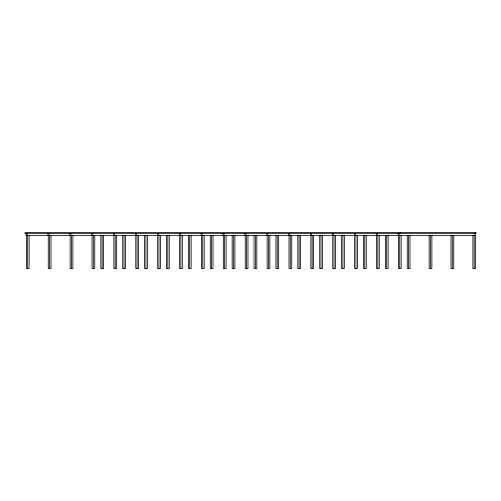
<?xml version="1.0" encoding="UTF-8"?>
<svg xmlns="http://www.w3.org/2000/svg" width="501" height="501" viewBox="0 0 501 501"><rect width="100%" height="100%" fill="white"/><g stroke="black" fill="none" stroke-linecap="round" stroke-linejoin="round"><path stroke-width="0.75" d="M474.948 233.36L474.948 235.439M474.203 235.439L474.203 268.442M472.9 235.439L472.9 268.442L475.649 268.442L475.649 235.439L26.115 235.439L26.115 233.36M453.762 235.439L453.762 268.442L451.013 268.442L451.013 235.439M452.315 235.439L452.315 268.442M431.881 235.439L431.881 268.442L429.125 268.442L429.125 235.439M430.434 235.439L430.434 268.442M409.993 235.439L409.993 268.442L407.244 268.442L407.244 235.439M408.547 235.439L408.547 268.442M401.163 235.439L401.163 268.442L398.408 268.442L398.408 235.439M400.067 232.558L400.067 233.36M399.717 235.439L399.717 268.442M399.109 233.36L399.109 235.439M398.163 233.36L398.163 235.439M388.112 235.439L388.112 268.442L385.357 268.442L385.357 235.439M386.666 235.439L386.666 268.442M379.276 235.439L379.276 268.442L376.527 268.442L376.527 235.439M377.835 235.439L377.835 268.442M377.228 233.36L377.228 235.439M376.276 233.36L376.276 235.439M366.225 235.439L366.225 268.442L363.475 268.442L363.475 235.439M364.778 235.439L364.778 268.442M357.395 235.439L357.395 268.442L354.639 268.442L354.639 235.439M355.948 235.439L355.948 268.442M355.341 233.36L355.341 235.439M354.389 233.36L354.389 235.439M344.337 235.439L344.337 268.442L341.588 268.442L341.588 235.439M342.891 235.439L342.891 268.442M335.507 235.439L335.507 268.442L332.752 268.442L332.752 235.439M334.061 235.439L334.061 268.442M333.453 233.36L333.453 235.439M332.507 233.36L332.507 235.439M322.456 235.439L322.456 268.442L319.701 268.442L319.701 235.439M321.009 235.439L321.009 268.442M313.626 235.439L313.626 268.442L310.87 268.442L310.87 235.439M312.179 235.439L312.179 268.442M311.572 233.36L311.572 235.439M310.62 233.36L310.62 235.439M300.569 235.439L300.569 268.442L297.819 268.442L297.819 235.439M299.122 235.439L299.122 268.442M291.739 235.439L291.739 268.442L288.983 268.442L288.983 235.439M290.292 235.439L290.292 268.442M289.684 233.36L289.684 235.439M288.739 233.36L288.739 235.439M278.688 235.439L278.688 268.442L275.932 268.442L275.932 235.439M277.241 235.439L277.241 268.442M269.851 235.439L269.851 268.442L267.102 268.442L267.102 235.439M268.404 235.439L268.404 268.442M267.803 233.36L267.803 235.439M266.851 233.36L266.851 235.439M256.8 235.439L256.8 268.442L254.045 268.442L254.045 235.439M255.353 235.439L255.353 268.442M247.97 235.439L247.97 268.442L245.214 268.442L245.214 235.439M246.523 235.439L246.523 268.442M245.916 233.36L245.916 235.439M244.964 233.36L244.964 235.439M234.913 235.439L234.913 268.442L232.163 268.442L232.163 235.439M233.466 235.439L233.466 268.442M226.083 235.439L226.083 268.442L223.327 268.442L223.327 235.439M224.636 235.439L224.636 268.442M224.028 233.36L224.028 235.439M223.083 233.36L223.083 235.439M213.031 235.439L213.031 268.442L210.276 268.442L210.276 235.439M211.585 235.439L211.585 268.442M204.195 235.439L204.195 268.442L201.446 268.442L201.446 235.439M202.748 235.439L202.748 268.442M202.147 233.36L202.147 235.439M201.195 233.36L201.195 235.439M191.144 235.439L191.144 268.442L188.389 268.442L188.389 235.439M189.697 235.439L189.697 268.442M182.314 235.439L182.314 268.442L179.558 268.442L179.558 235.439M180.867 235.439L180.867 268.442M180.26 233.36L180.26 235.439M179.314 233.36L179.314 235.439M169.263 235.439L169.263 268.442L166.507 268.442L166.507 235.439M167.81 235.439L167.81 268.442M160.426 235.439L160.426 268.442L157.677 268.442L157.677 235.439M158.98 235.439L158.98 268.442M158.379 233.36L158.379 235.439M157.427 233.36L157.427 235.439M147.375 235.439L147.375 268.442L144.62 268.442L144.62 235.439M145.929 235.439L145.929 268.442M138.539 235.439L138.539 268.442L135.79 268.442L135.79 235.439M137.092 235.439L137.092 268.442M136.491 233.36L136.491 235.439M135.539 233.36L135.539 235.439M125.488 235.439L125.488 268.442L122.739 268.442L122.739 235.439M124.041 235.439L124.041 268.442M116.658 235.439L116.658 268.442L113.902 268.442L113.902 235.439M115.211 235.439L115.211 268.442M114.604 233.36L114.604 235.439M113.652 233.36L113.652 235.439M103.607 235.439L103.607 268.442L100.851 268.442L100.851 235.439M102.154 235.439L102.154 268.442M94.77 235.439L94.77 268.442L92.021 268.442L92.021 235.439M93.324 235.439L93.324 268.442M92.723 233.36L92.723 235.439M91.771 233.36L91.771 235.439M72.889 235.439L72.889 268.442L70.134 268.442L70.134 235.439M71.443 235.439L71.443 268.442M70.835 233.36L70.835 235.439M69.883 233.36L69.883 235.439M51.002 235.439L51.002 268.442L48.253 268.442L48.253 235.439M49.555 235.439L49.555 268.442M48.948 233.36L48.948 235.439M48.002 233.36L48.002 235.439M29.114 235.439L29.114 268.442L26.365 268.442L26.365 235.439M27.668 235.439L27.668 268.442M27.067 233.36L27.067 235.439M475.95 232.558L25.05 232.558L25.05 233.36L475.95 233.36L475.95 232.558"/></g></svg>
